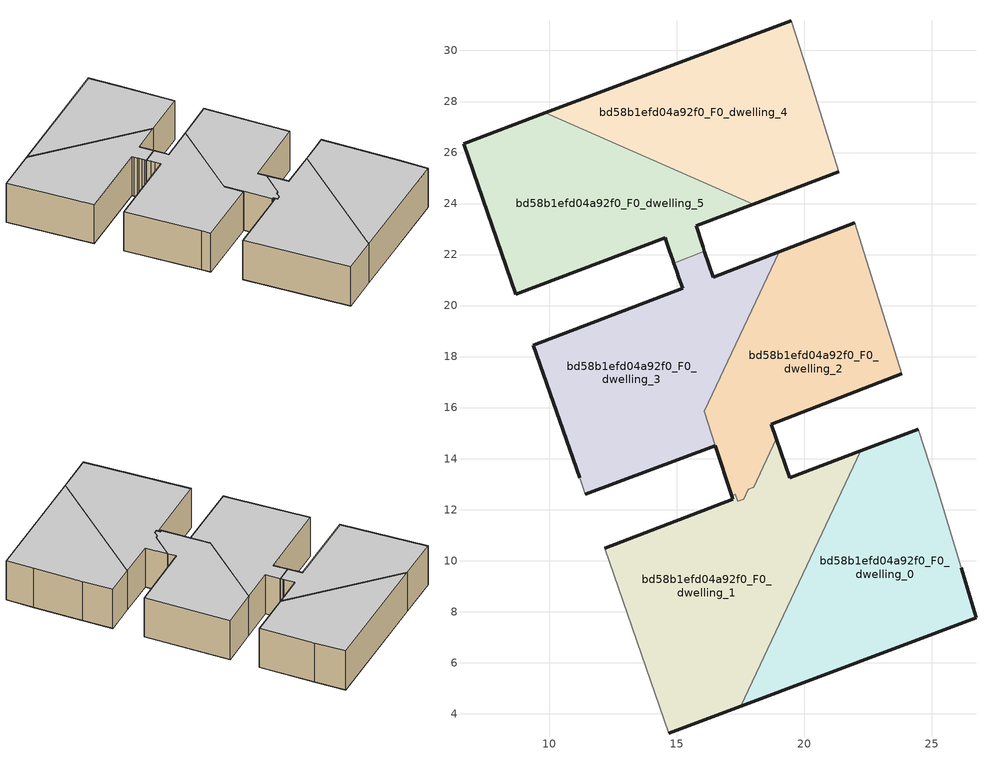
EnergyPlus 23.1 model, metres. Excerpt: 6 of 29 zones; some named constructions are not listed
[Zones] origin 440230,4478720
bd58b1efd04a92f0_F0_dwelling_0
 floor ground (EU_floor_Construction): 26.74,7.77 26.17,9.72 25.14,13.09 24.48,15.16 22.22,14.31 17.52,4.29 z0
 wall outside (EU_wall_Construction): 26.17,9.72 26.74,7.77 17.52,4.29 / 22.22,14.31 24.48,15.16 z0:3
 wall to bd58b1efd04a92f0_F0_dwelling_1 (EU_wall_Construction): 17.52,4.29 22.22,14.31 z0:3
 wall adiabatic (EU_wall_Construction): 24.48,15.16 25.14,13.09 26.17,9.72 z0:3
 ceiling to bd58b1efd04a92f0_F1_dwelling_0 (EU_floor_Construction): 24.48,15.16 25.14,13.09 26.17,9.72 26.74,7.77 17.52,4.29 22.22,14.31 z3
bd58b1efd04a92f0_F0_dwelling_1
 floor ground (EU_floor_Construction): 17.52,4.29 22.22,14.31 19.44,13.26 18.91,14.77 18.02,12.88 17.82,12.8 17.64,12.41 17.39,12.32 17.3,12.61 17.16,12.55 17.2,12.41 12.19,10.5 14.69,3.23 z0
 wall outside (EU_wall_Construction): 17.52,4.29 14.69,3.23 / 12.19,10.5 17.2,12.41 17.16,12.55 / 18.91,14.77 19.44,13.26 22.22,14.31 z0:3
 wall adiabatic (EU_wall_Construction): 14.69,3.23 12.19,10.5 z0:3
 wall to bd58b1efd04a92f0_F0_dwelling_2 (EU_wall_Construction): 17.16,12.55 17.3,12.61 17.39,12.32 17.64,12.41 17.82,12.8 18.02,12.88 18.91,14.77 z0:3
 ceiling to bd58b1efd04a92f0_F1_dwelling_1 (EU_floor_Construction): 22.22,14.31 17.52,4.29 14.69,3.23 12.19,10.5 17.2,12.41 17.16,12.55 17.3,12.61 17.39,12.32 17.64,12.41 17.82,12.8 18.02,12.88 18.91,14.77 19.44,13.26 z3
bd58b1efd04a92f0_F0_dwelling_2
 floor ground (EU_floor_Construction): 23.82,17.32 21.99,23.25 19.02,22.1 16.08,15.85 17.16,12.55 17.3,12.61 17.39,12.32 17.64,12.41 17.82,12.8 18.02,12.88 18.91,14.77 18.71,15.35 z0
 wall outside (EU_wall_Construction): 19.02,22.1 21.99,23.25 / 23.82,17.32 18.71,15.35 18.91,14.77 / 17.16,12.55 16.52,14.51 z0:3
 wall adiabatic (EU_wall_Construction): 21.99,23.25 23.82,17.32 z0:3
 wall to bd58b1efd04a92f0_F0_dwelling_3 (EU_wall_Construction): 16.08,15.86 19.02,22.1 / 16.52,14.51 16.08,15.85 z0:3
 ceiling to bd58b1efd04a92f0_F1_dwelling_2 (EU_floor_Construction): 21.99,23.25 23.82,17.32 18.71,15.35 18.91,14.77 18.02,12.88 17.82,12.8 17.64,12.41 17.39,12.32 17.3,12.61 17.16,12.55 16.08,15.85 19.02,22.1 z3
bd58b1efd04a92f0_F0_dwelling_3
 floor ground (EU_floor_Construction): 16.52,14.51 16.08,15.85 19.02,22.1 16.43,21.11 16.1,22.12 14.9,21.67 15.01,21.34 15.09,21.1 15.23,20.67 9.38,18.45 11.2,13.25 11.41,12.6 z0
 wall outside (EU_wall_Construction): 11.2,13.25 9.38,18.45 15.23,20.67 15.09,21.1 15.01,21.34 14.9,21.67 / 16.1,22.12 16.43,21.11 19.02,22.1 / 16.52,14.51 11.41,12.6 z0:3
 wall adiabatic (EU_wall_Construction): 11.41,12.6 11.2,13.25 z0:3
 wall to bd58b1efd04a92f0_F0_dwelling_5 (EU_wall_Construction): 14.9,21.67 16.1,22.12 z0:3
 ceiling to bd58b1efd04a92f0_F1_dwelling_3 (EU_floor_Construction): 19.02,22.1 16.08,15.85 16.52,14.51 11.41,12.6 11.2,13.25 9.38,18.45 15.23,20.67 15.09,21.1 15.01,21.34 14.9,21.67 16.1,22.12 16.43,21.11 z3
bd58b1efd04a92f0_F0_dwelling_4
 floor ground (EU_floor_Construction): 21.37,25.25 20.17,29.08 19.49,31.17 9.86,27.55 18.01,23.98 z0
 wall outside (EU_wall_Construction): 21.37,25.25 18.01,23.98 / 9.86,27.55 19.49,31.17 z0:3
 wall to bd58b1efd04a92f0_F0_dwelling_5 (EU_wall_Construction): 18.01,23.98 9.86,27.55 z0:3
 wall adiabatic (EU_wall_Construction): 19.49,31.17 20.17,29.08 21.37,25.25 z0:3
 ceiling to bd58b1efd04a92f0_F1_dwelling_4 (EU_floor_Construction): 19.49,31.17 20.17,29.08 21.37,25.25 18.01,23.98 9.86,27.55 z3
bd58b1efd04a92f0_F0_dwelling_5
 floor ground (EU_floor_Construction): 16.1,22.12 16.04,22.28 16,22.4 15.76,23.12 18.01,23.98 9.86,27.55 6.65,26.35 8.7,20.45 14.56,22.65 14.6,22.51 14.7,22.23 14.72,22.17 14.8,21.94 14.85,21.79 14.9,21.67 z0
 wall outside (EU_wall_Construction): 18.01,23.98 15.76,23.12 16,22.4 16.04,22.28 16.1,22.12 / 14.9,21.67 14.85,21.79 14.8,21.94 14.72,22.17 14.7,22.23 14.6,22.51 14.56,22.65 8.7,20.45 6.65,26.35 9.86,27.55 z0:3
 ceiling to bd58b1efd04a92f0_F1_dwelling_5 (EU_floor_Construction): 18.01,23.98 15.76,23.12 16,22.4 16.04,22.28 16.1,22.12 14.9,21.67 14.85,21.79 14.8,21.94 14.72,22.17 14.7,22.23 14.6,22.51 14.56,22.65 8.7,20.45 6.65,26.35 9.86,27.55 z3
[HVACTEMPLATE:THERMOSTAT] Constant Heating Setpoint=20; Constant Cooling Setpoint=50
EU_HeatOnly_bd58b1efd04a92f0_F0_dwelling_0; EU_HeatOnly_bd58b1efd04a92f0_F0_dwelling_1; EU_HeatOnly_bd58b1efd04a92f0_F0_dwelling_2; EU_HeatOnly_bd58b1efd04a92f0_F0_dwelling_3; EU_HeatOnly_bd58b1efd04a92f0_F0_dwelling_4; EU_HeatOnly_bd58b1efd04a92f0_F0_dwelling_5; EU_HeatOnly_bd58b1efd04a92f0_F1_dwelling_0; EU_HeatOnly_bd58b1efd04a92f0_F1_dwelling_1; EU_HeatOnly_bd58b1efd04a92f0_F1_dwelling_2; EU_HeatOnly_bd58b1efd04a92f0_F1_dwelling_3; EU_HeatOnly_bd58b1efd04a92f0_F1_dwelling_4; EU_HeatOnly_bd58b1efd04a92f0_F1_dwelling_5; EU_HeatOnly_bd58b1efd04a92f0_F2_dwelling_0; EU_HeatOnly_bd58b1efd04a92f0_F2_dwelling_1; EU_HeatOnly_bd58b1efd04a92f0_F2_dwelling_2; EU_HeatOnly_bd58b1efd04a92f0_F2_dwelling_3; EU_HeatOnly_bd58b1efd04a92f0_F2_dwelling_4; EU_HeatOnly_bd58b1efd04a92f0_F2_dwelling_5; EU_HeatOnly_bd58b1efd04a92f0_F3_dwelling_0; EU_HeatOnly_bd58b1efd04a92f0_F3_dwelling_1; EU_HeatOnly_bd58b1efd04a92f0_F3_dwelling_2; EU_HeatOnly_bd58b1efd04a92f0_F3_dwelling_3; EU_HeatOnly_bd58b1efd04a92f0_F3_dwelling_4; EU_HeatOnly_bd58b1efd04a92f0_F3_dwelling_5; EU_HeatOnly_bd58b1efd04a92f0_F4_dwelling_0; EU_HeatOnly_bd58b1efd04a92f0_F4_dwelling_1; EU_HeatOnly_bd58b1efd04a92f0_F4_dwelling_2; EU_HeatOnly_bd58b1efd04a92f0_F4_dwelling_3; EU_HeatOnly_bd58b1efd04a92f0_F4_dwelling_4
[SCHEDULE:CONSTANT]
Name | Hourly Value
EU_AlwaysOn | 1
EU_CoolingOff | 0
[SCHEDULE:FILE] Column Number=1; Rows to Skip at Top=0; Number of Hours of Data=8760; Column Separator=Comma; Interpolate to Timestep=No; Minutes per Item=60; Adjust Schedule for Daylight Savings=Yes
Name | File
EU_Step8_GainSchedule_bd58b1efd04a92f0_F3_dwelling_5_f000 | ../../schedules/bd58b1efd04a92f0/bd58b1efd04a92f0_F3_dwelling_5_f000_gain.csv
EU_Step8_GainSchedule_bd58b1efd04a92f0_F4_dwelling_0_f000 | ../../schedules/bd58b1efd04a92f0/bd58b1efd04a92f0_F4_dwelling_0_f000_gain.csv
EU_Step8_GainSchedule_bd58b1efd04a92f0_F4_dwelling_1_f000 | ../../schedules/bd58b1efd04a92f0/bd58b1efd04a92f0_F4_dwelling_1_f000_gain.csv
EU_Step8_GainSchedule_bd58b1efd04a92f0_F4_dwelling_2_f000 | ../../schedules/bd58b1efd04a92f0/bd58b1efd04a92f0_F4_dwelling_2_f000_gain.csv
EU_Step8_GainSchedule_bd58b1efd04a92f0_F4_dwelling_3_f000 | ../../schedules/bd58b1efd04a92f0/bd58b1efd04a92f0_F4_dwelling_3_f000_gain.csv
EU_Step8_GainSchedule_bd58b1efd04a92f0_F4_dwelling_4_f000 | ../../schedules/bd58b1efd04a92f0/bd58b1efd04a92f0_F4_dwelling_4_f000_gain.csv
